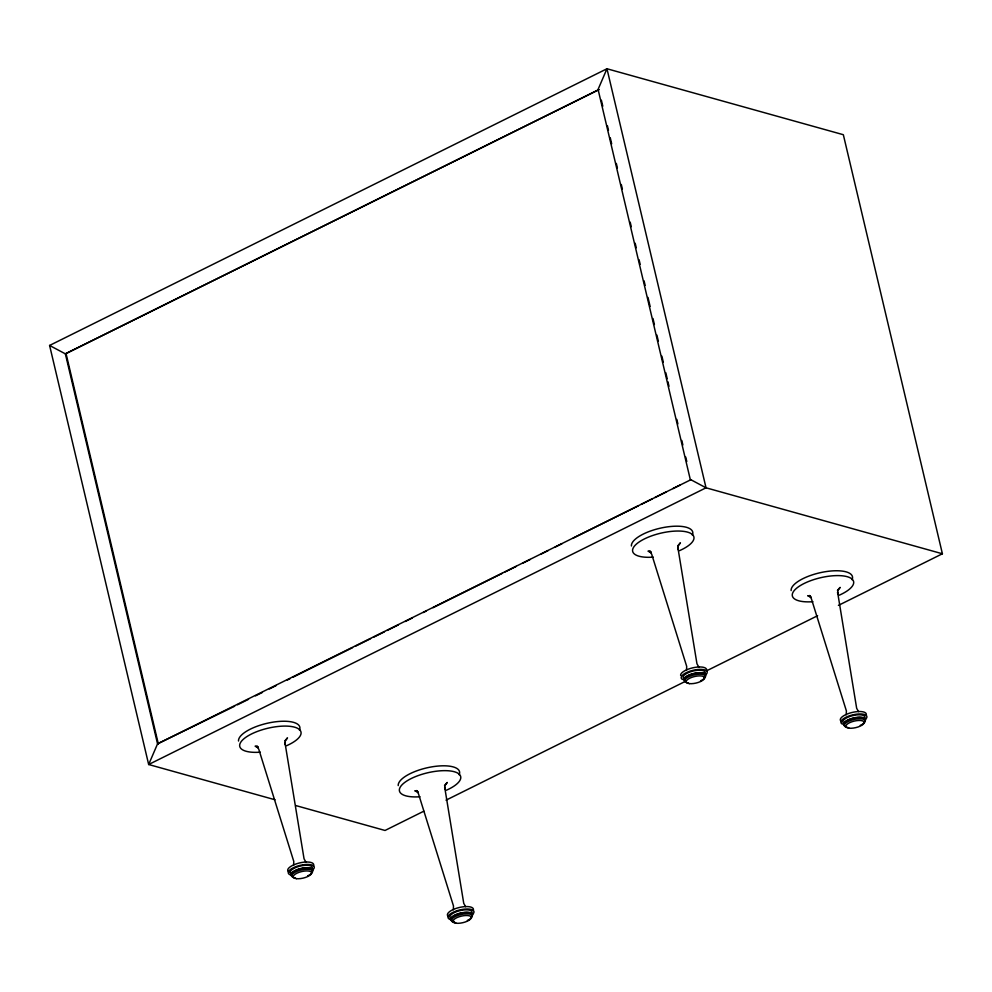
<?xml version="1.0" encoding="UTF-8"?>
<svg xmlns="http://www.w3.org/2000/svg" width="992" height="992" viewBox="0 0 992 992"><rect width="100%" height="100%" fill="white"/><g stroke="black" fill="none" stroke-linecap="round" stroke-linejoin="round"><path stroke-width="1.49" d="M678.057 549.642L678.23 545.873L680.413 542.822L677.722 545.86M293.595 865.297L293.781 861.428L258.813 749.357L256.916 745.959L258.329 747.832L255.13 746.17L258.056 746.988M453.307 909.862L453.493 905.994L418.525 793.922L416.615 790.525L418.041 792.397L414.842 790.736L417.768 791.554M686.501 670.245L686.7 666.388L651.719 554.305L649.822 550.907L651.248 552.78L648.036 551.118L650.963 551.936M846.213 714.81L846.399 710.954L811.431 598.87L809.522 595.473L810.948 597.358L807.748 595.684L810.675 596.502M284.816 740.912L287.506 737.874L285.324 740.912L285.15 744.694L284.977 742.661L304.048 858.799L305.92 862.135M444.528 785.478L447.218 782.44L445.036 785.478L444.862 789.26L444.689 787.226L463.748 903.365L465.632 906.7M837.434 590.426L840.125 587.388L837.942 590.438L837.769 594.208L837.595 592.174L856.666 708.313L858.539 711.648M275.02 799.763L148.664 764.51L49.6 345.452L606.968 68.758L843.336 134.714L942.4 553.772L838.414 605.393M942.4 553.772L706.031 487.804L148.664 764.51L157.554 743.839L65.373 353.859L598.87 89.64L65.373 353.859L49.6 345.452M691.064 479.62L157.554 743.839L234.658 706.192M237.423 704.804L248.521 699.298M255.465 695.851L262.396 692.416M269.34 688.969L276.272 685.522M287.37 680.016L290.148 678.64M292.913 677.263L352.569 647.652M355.347 646.276L370.599 638.699M373.376 637.323L384.474 631.805M387.252 630.428L398.35 624.923M405.282 621.476L412.226 618.041M423.324 612.523L426.089 611.146M433.033 607.712L502.398 573.277M505.164 571.9L516.262 566.382M523.206 562.948L530.137 559.5M541.235 553.995L548.167 550.548M555.111 547.1L562.042 543.666M573.14 538.148L638.34 505.784M641.117 504.407L652.215 498.902M654.993 497.525L666.091 492.007M673.022 488.572L679.966 485.125M423.844 811.183L385.032 830.465L295.827 805.566M446.028 800.172L685.894 681.107M706.701 670.778L817.619 615.71M698.827 667.083L696.954 663.747L677.883 547.609M601.363 100.18L602.789 106.194M607.414 125.773L608.48 130.287M610.266 137.814L611.68 143.84M616.317 163.42L617.384 167.933M621.29 184.5L622.368 189.013M630.193 222.134L631.259 226.66M635.178 243.214L636.244 247.74M639.096 259.78L640.162 264.294M644.081 280.86L645.147 285.374M647.987 297.426L650.132 306.454M652.972 318.506L654.398 324.52M656.89 335.06L658.316 341.087M661.875 356.14L663.301 362.167M665.793 372.707L667.207 378.733M667.926 381.746L668.992 386.26M676.817 419.38L677.883 423.906M681.802 440.46L682.868 444.986M685.72 457.027L686.786 461.54M66.166 354.082L158.36 744.062M844.514 725.784A11.334 4.055 -13.3 0 1 855.265 717.625A11.334 4.055 -13.3 0 1 863.623 722.387M843.944 723.354A11.334 4.055 -13.3 0 1 852.388 715.703A11.334 4.055 -13.3 0 1 864.788 718.01M684.802 681.206A11.334 4.055 -13.3 0 1 695.566 673.06A11.334 4.055 -13.3 0 1 703.911 677.821M684.232 678.788A11.334 4.055 -13.3 0 1 692.676 671.138A11.334 4.055 -13.3 0 1 705.076 673.444M291.896 876.258A11.334 4.055 -13.3 0 1 300.34 868.608A11.334 4.055 -13.3 0 1 312.74 870.914M291.326 873.84A11.334 4.055 -13.3 0 1 299.77 866.177A11.334 4.055 -13.3 0 1 312.17 868.496M454.423 921.618A11.334 4.055 -13.3 0 1 457.808 913.843A11.334 4.055 -13.3 0 1 472.452 915.48M451.025 918.406A11.334 4.055 -13.3 0 1 459.482 910.743A11.334 4.055 -13.3 0 1 471.882 913.062M844.056 724.185A10.664 3.819 -13.3 0 1 855.228 717.873A10.664 3.819 -13.3 0 1 864.714 720.527M848.048 727.558A10.664 3.819 -13.3 0 1 847.552 721.841A10.664 3.819 -13.3 0 1 862.99 719.101A10.664 3.819 -13.3 0 1 860.262 725.388M452.191 920.601A10.664 3.819 -13.3 0 1 460.139 913.396A10.664 3.819 -13.3 0 1 471.808 915.579M455.142 922.597A10.664 3.819 -13.3 0 1 454.646 916.893A10.664 3.819 -13.3 0 1 470.084 914.153A10.664 3.819 -13.3 0 1 467.356 920.44M684.356 679.619A10.664 3.819 -13.3 0 1 695.516 673.308A10.664 3.819 -13.3 0 1 705.014 675.961M688.336 682.992A10.664 3.819 -13.3 0 1 687.84 677.276A10.664 3.819 -13.3 0 1 703.278 674.535A10.664 3.819 -13.3 0 1 700.55 680.822M291.45 874.671A10.664 3.819 -13.3 0 1 302.61 868.36A10.664 3.819 -13.3 0 1 312.108 871.001M295.43 878.032A10.664 3.819 -13.3 0 1 294.934 872.328A10.664 3.819 -13.3 0 1 310.372 869.587A10.664 3.819 -13.3 0 1 307.644 875.874M841.613 721.618A13.33 4.774 -13.3 0 1 851.545 712.603A13.33 4.774 -13.3 0 1 866.14 715.331M842.183 724.036A13.33 4.774 -13.3 0 1 854.844 714.438A13.33 4.774 -13.3 0 1 864.664 720.056M448.706 916.67A13.33 4.774 -13.3 0 1 458.639 907.655A13.33 4.774 -13.3 0 1 473.234 910.383M451.298 919.807A13.33 4.774 -13.3 0 1 451.534 913.124A13.33 4.774 -13.3 0 1 469.142 909.081A13.33 4.774 -13.3 0 1 471.758 915.095M680.611 675.341A13.33 4.774 -13.3 0 1 694.561 667.455A13.33 4.774 -13.3 0 1 706.428 670.766M682.471 679.47A13.33 4.774 -13.3 0 1 695.132 669.873A13.33 4.774 -13.3 0 1 704.952 675.49M238.514 741.024A31.459 11.272 -13.3 0 1 271.448 722.412A31.459 11.272 -13.3 0 1 299.46 730.224M260.313 752.184A31.459 11.272 -13.3 0 1 244.354 738.408A31.459 11.272 -13.3 0 1 292.144 726.628A31.459 11.272 -13.3 0 1 286.576 745.711M398.226 785.59A31.459 11.272 -13.3 0 1 431.16 766.977A31.459 11.272 -13.3 0 1 459.172 774.789M420.025 796.75A31.459 11.272 -13.3 0 1 404.054 782.973A31.459 11.272 -13.3 0 1 451.844 771.193A31.459 11.272 -13.3 0 1 446.276 790.277M812.932 601.698A31.459 11.272 -13.3 0 1 796.96 587.921A31.459 11.272 -13.3 0 1 844.75 576.141A31.459 11.272 -13.3 0 1 839.195 595.225M288.994 872.092A13.33 4.774 -13.3 0 1 298.927 863.09A13.33 4.774 -13.3 0 1 313.522 865.818M291.586 875.242A13.33 4.774 -13.3 0 1 291.834 868.558A13.33 4.774 -13.3 0 1 309.442 864.516A13.33 4.774 -13.3 0 1 312.046 870.53M791.132 590.55A31.459 11.272 -13.3 0 1 824.067 571.925A31.459 11.272 -13.3 0 1 852.078 579.737M631.42 545.984A31.459 11.272 -13.3 0 1 664.355 527.36A31.459 11.272 -13.3 0 1 692.366 535.172M653.22 557.132A31.459 11.272 -13.3 0 1 637.261 543.356A31.459 11.272 -13.3 0 1 685.05 531.576A31.459 11.272 -13.3 0 1 679.483 550.659M606.968 68.758L598.077 89.416L690.258 479.396L706.031 487.804L606.968 68.758M849.127 728.19A9.387 3.36 -13.3 0 0 864.057 723.118A9.387 3.36 -13.3 0 0 851.93 721.754A9.387 3.36 -13.3 0 0 849.127 728.19M456.221 923.242A9.387 3.36 -13.3 0 0 471.15 918.158A9.387 3.36 -13.3 0 0 459.023 916.794A9.387 3.36 -13.3 0 0 456.221 923.242M689.428 683.624A9.387 3.36 -13.3 0 0 704.357 678.553A9.387 3.36 -13.3 0 0 692.218 677.189A9.387 3.36 -13.3 0 0 689.428 683.624M296.521 878.676A9.387 3.36 -13.3 0 0 311.438 873.592A9.387 3.36 -13.3 0 0 299.311 872.228A9.387 3.36 -13.3 0 0 296.521 878.676"/></g></svg>
